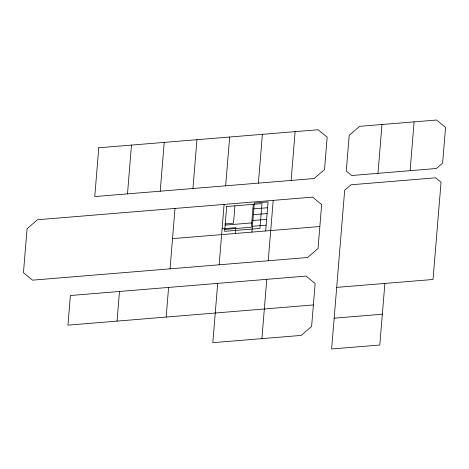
<?xml version="1.0" encoding="UTF-8"?>
<svg xmlns="http://www.w3.org/2000/svg" width="469" height="469" viewBox="0 0 469 469"><rect width="100%" height="100%" fill="white"/><g stroke="black" fill="none" stroke-linecap="round" stroke-linejoin="round"><path stroke-width="0.7" d="M410.117 170.669L436.358 168.506L442.619 163.118L445.55 127.445L436.504 120.023L359.623 126.337L349.212 135.342L346.263 171.056L351.703 175.506L410.117 170.669L414.086 121.864M117.057 321.113L119.507 291.478M127.498 193.885L131.484 145.097M160.216 191.2L164.214 142.4M170.059 268.837L174.99 208.435M166.161 317.067L168.6 287.427M192.947 188.509L196.945 139.709M219.152 264.792L224.106 204.408M217.698 283.376L212.815 342.663L301.192 335.411L311.609 326.406L315.145 283.516L306.099 276.089L70.385 295.517L67.941 325.158L313.386 304.938M225.671 185.818L229.663 137.024M234.934 205.827L233.503 223.25L225.243 223.93M235.397 233.456L235.878 227.647L222.113 228.778M253.254 204.32L251.372 227.248L224.792 229.429M251.912 232.102L254.304 203.059L268.063 201.928L265.677 230.971M258.396 183.133L262.388 134.327M261.901 338.636L266.767 279.331M268.239 260.758L273.204 200.374L312.583 197.138L321.658 204.566L318.029 248.47L307.629 257.504L32.531 280.163L23.45 272.759L27.067 228.749L37.479 219.744L273.204 200.374M291.126 180.442L295.124 131.637M377.979 173.331L381.989 124.502M384.879 283.428L379.796 345.02L331.63 348.977L344.686 190.203L350.959 184.792L435.595 177.815L441.048 182.259L433.022 279.483L336.695 287.38M253.823 208.863L267.588 207.738M253.348 214.673L267.107 213.547M252.867 220.483L266.632 219.351M225.149 225.091L251.73 222.91M252.392 226.293L266.152 225.161M172.528 238.633L319.84 226.521M334.168 318.181L382.341 314.218M98.76 147.776L94.767 196.575L314.119 178.548L324.53 169.549L327.186 137.171L318.14 129.749L98.76 147.776M226.679 206.501L224.633 231.34L259.932 228.444L261.972 203.605L226.679 206.501"/></g></svg>
